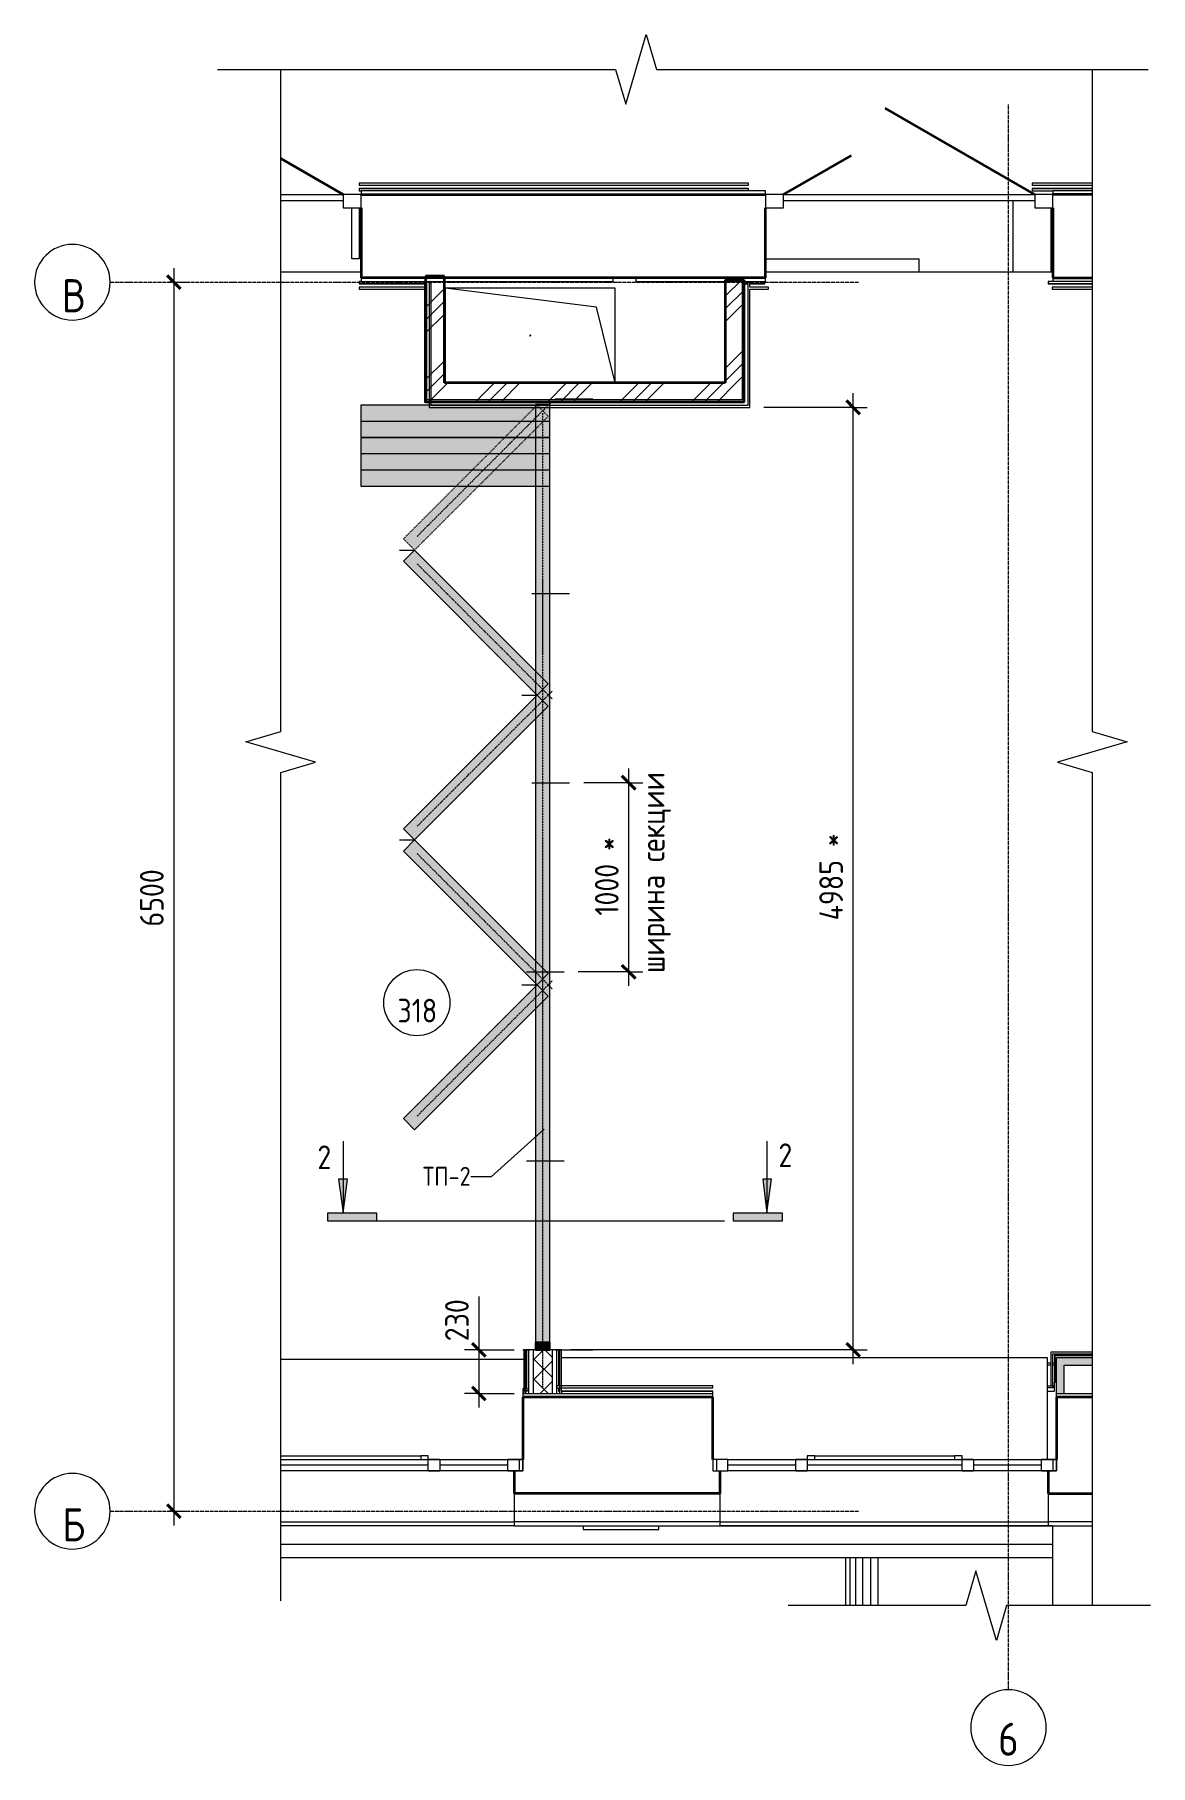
# Model space of a CAD drawing. Header units: millimetres. Extents: x -7839 to 81213, y -1545 to 30369.
# Drawn here: x 1124 to 7030, y 451 to 9605 of the extents above; entities that cross this region are included whole.
import ezdxf

# ---------------------------------------------------------------- set-up
doc = ezdxf.new("R2010")
doc.units = ezdxf.units.MM
for name, pattern in [('ADSK_Линия сетки', [25, 20, -2.5, 0, -2.5]), ('ADSK_Осевая', [14, 10, -2, 0, -2]), ('ADSK_Штрих_ш3 п3', [6, 3, -3]), ('ADSK_Штриховая_ш3 п1_5', [4.5, 3, -1.5])]:
    doc.linetypes.add(name, pattern=pattern)
for name, color, linetype, lineweight in [('_ Окна', 7, 'Continuous', 9), ('Аннотация', 7, 'Continuous', 9), ('Двери', 7, 'Continuous', 9), ('Марки помещений', 7, 'Continuous', 20), ('Обобщенные модели', 7, 'Continuous', 20), ('Ограждение', 7, 'Continuous', 9), ('Окна', 7, 'Continuous', 9), ('Оси', 7, 'Continuous', 9), ('Перекрытие', 7, 'Continuous', 20), ('Размеры', 7, 'Continuous', 9), ('Размеры-50', 7, 'Continuous', 9), ('Стены внутренние', 7, 'Continuous', 20), ('Стены наружные', 7, 'Continuous', 20), ('Стены несущие', 7, 'Continuous', 35), ('Стены отделка', 7, 'Continuous', 35), ('Стены штриховка', 7, 'Continuous', 9), ('Узлы', 7, 'Continuous', 20)]:
    doc.layers.add(name, color=color, linetype=linetype, lineweight=lineweight)
doc.layers.add('Линии', color=7, linetype='Continuous', lineweight=9, true_color=0x00a600)
doc.styles.add('GOST Common', font='GOST_Common.ttf', dxfattribs={"width": 0.9, "height": 175})
doc.styles.add('GOST Common_1', font='GOST_Common.ttf', dxfattribs={"width": 0.9, "height": 125})
doc.styles.add('GOST Common_2', font='GOST_Common.ttf', dxfattribs={"width": 0.9, "height": 100})
doc.styles.add('GOST Common_3', font='GOST_Common.ttf', dxfattribs={"width": 0.9, "height": 125})
doc.dimstyles.new('ADSK_Основной_2_5_мм_Округление_до_10_мм_1', dxfattribs={"dimscale": 304.8, "dimtxt": 125.714375, "dimasz": 0.231955, "dimexe": 0.246063, "dimexo": 0.246063, "dimgap": 0.049213, "dimtad": 1, "dimdec": 0, "dimrnd": 10, "dimdsep": 46, "dimtxsty": 'GOST Common_1', "dimblk1": 'OBLIQUE', "dimblk2": 'OBLIQUE', "dimsah": 1, "dimcen": 0.09, "dimdle": 0.246063, "dimazin": 2, "dimtfac": 1, "dimtdec": 4, "dimtix": 1, "dimtmove": 0, "dimatfit": 3, "dimfxl": 1, "dimtvp": 1, "dimtolj": 1, "dimtzin": 0, "dimlwd": 20, "dimlwe": 20, "dimarcsym": 2})
doc.dimstyles.new('ADSK_Основной_2_5_мм_Округление_до_1_мм', dxfattribs={"dimscale": 304.8, "dimtxt": 125.714375, "dimasz": 0.231955, "dimexe": 0.246063, "dimexo": 0.246063, "dimgap": 0.049213, "dimtad": 1, "dimdec": 0, "dimdsep": 46, "dimtxsty": 'GOST Common_1', "dimblk1": 'OBLIQUE', "dimblk2": 'OBLIQUE', "dimsah": 1, "dimcen": 0.09, "dimdle": 0.246063, "dimazin": 2, "dimtfac": 1, "dimtdec": 4, "dimtix": 1, "dimtmove": 0, "dimatfit": 3, "dimfxl": 1, "dimtvp": 1, "dimtolj": 1, "dimtzin": 0, "dimlwd": 20, "dimlwe": 20, "dimarcsym": 2})
doc.dimstyles.new('ADSK_Основной_2_5_мм_Округление_до_1_мм_1', dxfattribs={"dimscale": 304.8, "dimtxt": 125.714375, "dimasz": 0.231955, "dimexe": 0.246063, "dimexo": 0.246063, "dimgap": 0.049213, "dimtad": 1, "dimdec": 0, "dimdsep": 46, "dimtxsty": 'GOST Common_1', "dimblk1": 'OBLIQUE', "dimblk2": 'OBLIQUE', "dimsah": 1, "dimcen": 0.09, "dimdle": 0.246063, "dimazin": 2, "dimtfac": 1, "dimtdec": 4, "dimtix": 1, "dimtmove": 1, "dimatfit": 3, "dimfxl": 1, "dimtvp": 1, "dimtolj": 1, "dimtzin": 0, "dimlwd": 20, "dimlwe": 20, "dimarcsym": 2})
pattern_1 = [(45, (-11770.91, 0), (-190.8304, 190.8304), []), (45, (-11703.45, 0), (0, 381.661), []), (45, (-11838.38, 0), (0, 381.661), [])]

# ---------------------------------------------------------------- blocks, each defined once
blk = doc.blocks.new('Дверь-Alumark_двупольная с глухим окном_S70 - 1520х2200 алюм ост Д-11л-6129591-Узел 10')
at = {"layer": 'Двери', "lineweight": 35}
blk.add_line((14528, 8758.2), (14198.2, 8948.6), dxfattribs=at)
at = {"layer": 'Двери'}
for p, q in [((14528, 8758.2), (14528, 8688.2)), ((14623, 8758.2), (14528, 8758.2)), ((14623, 8688.2), (14623, 8758.2)), ((14528, 8688.2), (14623, 8688.2))]:
    blk.add_line(p, q, dxfattribs=at)
blk = doc.blocks.new('Дверь-Alumark_двупольная с глухим окном_S70 - 1520х2200 алюм ост Д-11л-V1-Узел 10')
at = {"layer": 'Двери', "lineweight": 35}
for p, q in [((18189, 8758.2), (17396.6, 9215.7)), ((16859, 8758.2), (17218.4, 8965.7))]:
    blk.add_line(p, q, dxfattribs=at)
at = {"layer": 'Двери'}
for p, q in [((16764, 8758.2), (16764, 8688.2)), ((16859, 8758.2), (16764, 8758.2)), ((16859, 8688.2), (16859, 8758.2)), ((18189, 8758.2), (18189, 8688.2)), ((18284, 8758.2), (18189, 8758.2)), ((18284, 8688.2), (18284, 8758.2)), ((16764, 8688.2), (16859, 8688.2)), ((18189, 8688.2), (18284, 8688.2))]:
    blk.add_line(p, q, dxfattribs=at)
blk = doc.blocks.new('Ограждение - Ограждение-2039147-Узел 10')
at = {"layer": 'Ограждение'}
for p, q in [((17239.3, 1548.2), (17239.3, 1295.8)), ((17279.3, 1295.8), (17279.3, 1548.2))]:
    blk.add_line(p, q, dxfattribs=at)
blk = doc.blocks.new('окно трехпол с фрамугой - 1800 и 1820х2300_h___нов_ ок15-2116658-Узел 10')
at = {"layer": '_ Окна', "lineweight": 20}
for p, q in [((16564.1, 2068.2), (16484.1, 2068.2)), ((16484.1, 2068.2), (16484.1, 2008.2)), ((16564.1, 2008.2), (16564.1, 2068.2)), ((16924.1, 2008.2), (16924.1, 2068.2)), ((16924.1, 2068.2), (16984.1, 2068.2)), ((16984.1, 2068.2), (16984.1, 2008.2)), ((17804.1, 2008.2), (17804.1, 2068.2)), ((17804.1, 2068.2), (17864.1, 2068.2)), ((17864.1, 2068.2), (17864.1, 2008.2)), ((18224.1, 2008.2), (18224.1, 2068.2)), ((18224.1, 2068.2), (18304.1, 2068.2)), ((18304.1, 2068.2), (18304.1, 2008.2)), ((16484.1, 2008.2), (16564.1, 2008.2)), ((16984.1, 2008.2), (16924.1, 2008.2)), ((17864.1, 2008.2), (17804.1, 2008.2)), ((18304.1, 2008.2), (18224.1, 2008.2))]:
    blk.add_line(p, q, dxfattribs=at)
at = {"layer": '_ Окна'}
for p, q in [((16504.1, 2068.2), (16504.1, 2008.2)), ((16924.1, 2038.2), (16564.1, 2038.2)), ((17804.1, 2038.2), (16984.1, 2038.2)), ((18224.1, 2038.2), (17864.1, 2038.2)), ((18284.1, 2068.2), (18284.1, 2008.2))]:
    blk.add_line(p, q, dxfattribs=at)
at = {"layer": 'Окна'}
for p, q in [((16564.1, 2068.2), (16484.1, 2068.2)), ((16484.1, 2068.2), (16484.1, 2008.2)), ((16564.1, 2068.2), (16924.1, 2068.2)), ((16984.1, 2068.2), (16924.1, 2068.2)), ((16984.1, 2068.2), (17804.1, 2068.2)), ((17864.1, 2068.2), (17804.1, 2068.2)), ((17864.1, 2068.2), (18224.1, 2068.2)), ((18304.1, 2068.2), (18224.1, 2068.2)), ((18304.1, 2008.2), (18304.1, 2068.2)), ((16484.1, 2008.2), (16564.1, 2008.2)), ((16924.1, 2008.2), (16564.1, 2008.2)), ((16924.1, 2008.2), (16984.1, 2008.2)), ((17804.1, 2008.2), (16984.1, 2008.2)), ((17804.1, 2008.2), (17864.1, 2008.2)), ((18224.1, 2008.2), (17864.1, 2008.2)), ((18224.1, 2008.2), (18304.1, 2008.2))]:
    blk.add_line(p, q, dxfattribs=at)
blk = doc.blocks.new('окно трехпол с фрамугой - 1800 и 1820х2300_h___нов_ ок15-V2-Узел 10')
at = {"layer": '_ Окна'}
for p, q in [((14979, 2038.2), (14198.2, 2038.2)), ((15399, 2038.2), (15039, 2038.2)), ((15459, 2068.2), (15459, 2008.2))]:
    blk.add_line(p, q, dxfattribs=at)
at = {"layer": '_ Окна', "lineweight": 20}
for p, q in [((14979, 2008.2), (14979, 2068.2)), ((14979, 2068.2), (15039, 2068.2)), ((15039, 2068.2), (15039, 2008.2)), ((15399, 2008.2), (15399, 2068.2)), ((15399, 2068.2), (15479, 2068.2)), ((15479, 2068.2), (15479, 2008.2)), ((15039, 2008.2), (14979, 2008.2)), ((15479, 2008.2), (15399, 2008.2))]:
    blk.add_line(p, q, dxfattribs=at)
at = {"layer": 'Окна'}
for p, q in [((14198.2, 2068.2), (14979, 2068.2)), ((15039, 2068.2), (14979, 2068.2)), ((15039, 2068.2), (15399, 2068.2)), ((15479, 2068.2), (15399, 2068.2)), ((15479, 2008.2), (15479, 2068.2)), ((14979, 2008.2), (14198.2, 2008.2)), ((14979, 2008.2), (15039, 2008.2)), ((15399, 2008.2), (15039, 2008.2)), ((15399, 2008.2), (15479, 2008.2))]:
    blk.add_line(p, q, dxfattribs=at)
blk = doc.blocks.new('Тип перил - Перила_Внутренний_-3098370-Узел 10')
at = {"layer": 'Ограждение'}
for p, q in [((17319.3, 1548.2), (17319.3, 1295.8)), ((17359.3, 1295.8), (17359.3, 1548.2))]:
    blk.add_line(p, q, dxfattribs=at)
blk = doc.blocks.new('GM_Отверстие прямоугольное _в плите_ - Отверстие-3275681-Узел 10')
at = {"layer": 'Обобщенные модели'}
for p, q in [((15068.2, 8262.8), (15068.2, 7763.2)), ((15968.2, 8262.8), (15068.2, 8262.8)), ((15868.2, 8162.8), (15068.2, 8262.8)), ((15068.2, 8262.8), (15068.2, 7763.2)), ((15968.2, 8262.8), (15068.2, 8262.8)), ((15968.2, 7763.2), (15968.2, 8262.8)), ((15968.2, 7763.2), (15968.2, 8262.8)), ((15968.1, 7763.2), (15868.2, 8162.8))]:
    blk.add_line(p, q, dxfattribs=at)
for start, end in [(0, 180), (180, 0), (180, 210), (150, 165), (60, 120), (240, 0), (0, 30)]:
    blk.add_arc((15518.2, 8012.8), 2.5, start, end, dxfattribs=at)
blk = doc.blocks.new('Створка открывания46 - Створка открывания-5583238-Узел 10')
at = {"layer": '_ Окна', "lineweight": 20}
for p, q in [((14199, 2088.2), (14198.2, 2088.2)), ((14199, 2068.2), (14199, 2088.2)), ((14979, 2088.2), (14939, 2088.2)), ((14939, 2088.2), (14939, 2068.2)), ((14979, 2068.2), (14979, 2088.2))]:
    blk.add_line(p, q, dxfattribs=at)
at = {"layer": 'Окна'}
blk.add_line((14199, 2088.2), (14939, 2088.2), dxfattribs=at)
blk = doc.blocks.new('Створка открывания47 - Створка открывания-5583306-Узел 10')
at = {"layer": '_ Окна', "lineweight": 20}
for p, q in [((17024.1, 2088.2), (16984.1, 2088.2)), ((16984.1, 2088.2), (16984.1, 2068.2)), ((17024.1, 2068.2), (17024.1, 2088.2)), ((17804.1, 2088.2), (17764.1, 2088.2)), ((17764.1, 2088.2), (17764.1, 2068.2)), ((17804.1, 2068.2), (17804.1, 2088.2))]:
    blk.add_line(p, q, dxfattribs=at)
at = {"layer": 'Окна'}
blk.add_line((17024.1, 2088.2), (17764.1, 2088.2), dxfattribs=at)
blk = doc.blocks.new('ADSK_Узлы_ЛинияРазрываОдиночная - По умолчанию-3673977-Узел 10')
at = {"layer": 'Узлы'}
for p, q in [((18492.5, 9420.2), (18492.5, 5918.4)), ((18676.8, 5864.3), (18308.2, 5756.1)), ((18492.5, 5918.4), (18676.8, 5864.3)), ((18308.2, 5756.1), (18492.5, 5702.1)), ((18492.5, 5702.1), (18492.5, 1295.8))]:
    blk.add_line(p, q, dxfattribs=at)
blk = doc.blocks.new('ADSK_Узлы_ЛинияРазрываОдиночная - По умолчанию-3673976-Узел 10')
at = {"layer": 'Узлы'}
for p, q in [((14198.2, 5918.4), (14198.2, 9420.2)), ((14013.9, 5864.3), (14198.2, 5918.4)), ((14382.5, 5756.1), (14013.9, 5864.3)), ((14198.2, 5702.1), (14382.5, 5756.1)), ((14198.2, 1321.3), (14198.2, 5702.1))]:
    blk.add_line(p, q, dxfattribs=at)
blk = doc.blocks.new('ADSK_Узлы_ЛинияРазрываОдиночная - По умолчанию-3673981-Узел 10')
at = {"layer": 'Узлы'}
for p, q in [((16024.1, 9235.9), (16132.3, 9604.6)), ((16132.3, 9604.6), (16186.4, 9420.2)), ((13863, 9420.2), (15970, 9420.2)), ((15970, 9420.2), (16024.1, 9235.9)), ((16186.4, 9420.2), (18789.3, 9420.2))]:
    blk.add_line(p, q, dxfattribs=at)
blk = doc.blocks.new('ADSK_Узлы_ЛинияРазрываОдиночная - По умолчанию-3673980-Узел 10')
at = {"layer": 'Узлы'}
for p, q in [((17877.1, 1480.1), (17823, 1295.8)), ((17985.3, 1111.4), (17877.1, 1480.1)), ((17823, 1295.8), (16884.1, 1295.8)), ((18039.4, 1295.8), (17985.3, 1111.4)), ((18800.5, 1295.8), (18039.4, 1295.8))]:
    blk.add_line(p, q, dxfattribs=at)
blk = doc.blocks.new('Ось сетки - Круг_Ø8 мм-8258-Узел 10')
at = {"layer": 'Оси', "lineweight": 20}
for start, end in [(360, 180), (180, 360)]:
    blk.add_arc((18049.6, 650.9), 200, start, end, dxfattribs=at)
blk = doc.blocks.new('DIMBLOCK7-Узел 10')
at = {"layer": 'Размеры-50', "lineweight": 40, "transparency": 16777216}
for p, q in [((1860.6, 8295), (1825.3, 8330.3)), ((1860.6, 8295), (1896, 8259.6)), ((1860.6, 1795), (1825.3, 1830.3)), ((1860.6, 1795), (1896, 1759.6))]:
    blk.add_line(p, q, dxfattribs=at)
at = {"layer": 'Размеры-50', "lineweight": 20, "transparency": 16777216}
for p, q in [((1860.6, 8370), (1860.6, 1720)), ((1860.6, 8295), (1835.6, 8295)), ((1860.6, 8295), (1935.6, 8295)), ((1860.6, 1795), (1835.6, 1795)), ((1860.6, 1795), (1935.6, 1795))]:
    blk.add_line(p, q, dxfattribs=at)
at = {"layer": 'Размеры-50', "color": 0, "lineweight": 20, "transparency": 16777216, "insert": (1682.3, 4887.3), "char_height": 125, "width": 378.422, "attachment_point": 1, "rotation": 90, "line_spacing_factor": 1.022761, "style": 'GOST Common_1'}
blk.add_mtext('6500', dxfattribs=at)
blk = doc.blocks.new('_Oblique')
at = {"color": 0, "linetype": 'ByBlock', "lineweight": -2}
blk.add_line((-0.5, -0.5), (0.5, 0.5), dxfattribs=at)
blk = doc.blocks.new('ADSK_Марка_Помещение_ОдноЗначение - Номер-159740-Узел 10')
at = {"layer": 'Марки помещений'}
blk.add_circle((14918.3, 4484.4), 175, dxfattribs=at)
blk = doc.blocks.new('DIMBLOCK8-Узел 10')
at = {"layer": 'Размеры-50', "lineweight": 40, "transparency": 16777216}
for p, q in [((4268.4, 5648.2), (4233, 5683.6)), ((4268.4, 5648.2), (4303.7, 5612.9)), ((4268.4, 4648.2), (4233, 4683.6)), ((4268.4, 4648.2), (4303.7, 4612.9))]:
    blk.add_line(p, q, dxfattribs=at)
at = {"layer": 'Размеры-50', "lineweight": 20, "transparency": 16777216}
for p, q in [((4268.4, 4573.2), (4268.4, 5723.2)), ((4268.4, 5648.2), (4030.3, 5648.2)), ((4268.4, 5648.2), (4343.4, 5648.2)), ((4268.4, 4648.2), (4001.8, 4648.2)), ((4268.4, 4648.2), (4343.4, 4648.2))]:
    blk.add_line(p, q, dxfattribs=at)
at = {"layer": 'Размеры-50', "color": 0, "lineweight": 20, "transparency": 16777216, "char_height": 125, "attachment_point": 1, "rotation": 90, "line_spacing_factor": 1.022761, "style": 'GOST Common_1'}
for s, insert, width in [('ширина секции', (4333.1, 4641.1), 1217.086), ('1000 *', (4090, 4944.8), 488.368)]:
    blk.add_mtext(s, dxfattribs=dict(at, insert=insert, width=width))
blk = doc.blocks.new('DIMBLOCK9-Узел 10')
at = {"layer": 'Размеры-50', "lineweight": 20, "transparency": 16777216}
for p, q in [((3475.3, 2930.4), (3475.3, 2693.9)), ((3475.3, 2723.2), (3475.3, 2343.2)), ((3475.3, 2693.9), (3475.3, 2533.2)), ((3475.3, 2648.2), (3400.3, 2648.2)), ((3475.3, 2648.2), (3663.1, 2648.2)), ((3475.3, 2418.2), (3400.3, 2418.2)), ((3475.3, 2418.2), (3663.1, 2418.2))]:
    blk.add_line(p, q, dxfattribs=at)
at = {"layer": 'Размеры-50', "lineweight": 40, "transparency": 16777216}
for p, q in [((3475.3, 2648.2), (3439.9, 2683.6)), ((3475.3, 2648.2), (3510.6, 2612.9)), ((3475.3, 2418.2), (3439.9, 2453.6)), ((3475.3, 2418.2), (3510.6, 2382.9))]:
    blk.add_line(p, q, dxfattribs=at)
at = {"layer": 'Размеры-50', "color": 0, "lineweight": 20, "transparency": 16777216, "insert": (3296.9, 2693.9), "char_height": 125, "width": 283.816, "attachment_point": 1, "rotation": 90, "line_spacing_factor": 1.022761, "style": 'GOST Common_1'}
blk.add_mtext('230', dxfattribs=at)
blk = doc.blocks.new('DIMBLOCK10-Узел 10')
at = {"layer": 'Размеры-50', "lineweight": 20, "transparency": 16777216}
for p, q in [((5455.9, 2573.2), (5455.9, 7708.2)), ((5455.9, 7633.2), (4984.1, 7633.2)), ((5455.9, 7633.2), (5530.9, 7633.2)), ((5455.9, 2648.2), (3963.1, 2648.2)), ((5455.9, 2648.2), (5530.9, 2648.2))]:
    blk.add_line(p, q, dxfattribs=at)
at = {"layer": 'Размеры-50', "lineweight": 40, "transparency": 16777216}
for p, q in [((5455.9, 7633.2), (5420.5, 7668.6)), ((5455.9, 7633.2), (5491.2, 7597.9)), ((5455.9, 2648.2), (5420.5, 2683.6)), ((5455.9, 2648.2), (5491.2, 2612.9))]:
    blk.add_line(p, q, dxfattribs=at)
at = {"layer": 'Размеры-50', "color": 0, "lineweight": 20, "transparency": 16777216, "insert": (5277.5, 4920.2), "char_height": 125, "width": 529.279, "attachment_point": 1, "rotation": 90, "line_spacing_factor": 1.022761, "style": 'GOST Common_1'}
blk.add_mtext('4985 *', dxfattribs=at)

msp = doc.modelspace()

# ---------------------------------------------------------------- hatches: boundary and pattern name
h = msp.add_hatch(color=253)
h.dxf.hatch_style = 1
h.paths.add_polyline_path([(3775.262, 2686.645), (3775.262, 2648.232), (3850.909, 2648.232), (3850.909, 2686.645)])
at = {"layer": 'Стены внутренние', "lineweight": 9}
h = msp.add_hatch(dxfattribs=at)
h.set_pattern_fill('FP_2', color=256, style=0, pattern_type=2)
h.set_pattern_definition(pattern_1)
h.paths.add_polyline_path([(3220.239, 7763.238), (3293.283, 7763.238), (3293.283, 8318.238), (3279.733, 8318.238), (3250.917, 8298.238), (3193.283, 8298.238), (3193.283, 8286.238), (3199.283, 8286.238), (3199.283, 8271.802), (3193.283, 8268.238), (3193.283, 7763.238)])
h.paths.add_polyline_path([(3213.283, 8280.119), (3213.283, 8292.238), (3223.283, 8292.238), (3223.283, 8286.059), (3220.239, 8284.251)])
h = msp.add_hatch(dxfattribs=at)
h.set_pattern_fill('FP_2', color=256, style=0, pattern_type=2)
h.set_pattern_definition(pattern_1)
h.paths.add_polyline_path([(4879.086, 7763.238), (4879.086, 8308.238), (4779.086, 8308.238), (4779.086, 7763.238)])
h = msp.add_hatch(dxfattribs=at)
h.set_pattern_fill('FP_2', color=256, style=0, pattern_type=2)
h.set_pattern_definition(pattern_1)
h.paths.add_polyline_path([(4259.149, 7663.238), (4879.086, 7663.238), (4879.086, 7763.238), (3193.283, 7763.238), (3193.283, 7667.238), (3199.283, 7673.238), (3203.283, 7673.238), (3193.283, 7663.238), (4197.283, 7663.238)])
h = msp.add_hatch(dxfattribs=at)
h.set_pattern_fill('FP_1', color=256, style=0, pattern_type=2)
h.set_pattern_definition([(45, (-11770.914, 0), (-53.033, 53.033), []), (135, (-11770.914, 0), (-53.033, -53.033), [])])
h.paths.add_polyline_path([(3863.086, 2418.232), (3863.086, 2648.232), (3763.086, 2648.232), (3763.086, 2418.232), (3826.269, 2418.232)])
at = {"layer": 'Стены внутренние'}
for points in [[(6596.696, 2566.656), (6721.586, 2566.656), (6721.586, 2606.656), (6533.226, 2606.656), (6533.226, 2566.656), (6573.226, 2566.656)], [(6533.226, 2418.232), (6573.226, 2418.232), (6573.226, 2566.656), (6533.226, 2566.656), (6533.226, 2430.232)]]:
    msp.add_hatch(color=256, dxfattribs=at).paths.add_polyline_path(points)
at = {"layer": 'Узлы', "true_color": 0xffffff}
for points in [[(2850.909, 7560.844), (3775.262, 7560.844), (3775.262, 7644.844), (2850.909, 7644.844)], [(3850.909, 2648.232), (3850.909, 7648.232), (3775.262, 7648.232), (3775.262, 2648.232)], [(3076.28, 7474.844), (3775.262, 7474.844), (3775.262, 7558.844), (2850.909, 7558.844), (2850.909, 7474.844), (2873.935, 7474.844)], [(3076.28, 7388.844), (3775.262, 7388.844), (3775.262, 7472.844), (2850.909, 7472.844), (2850.909, 7388.844), (2873.935, 7388.844)], [(3076.28, 7302.844), (3775.262, 7302.844), (3775.262, 7386.844), (2850.909, 7386.844), (2850.909, 7302.844), (2873.935, 7302.844)], [(3775.262, 6119.961), (3775.262, 6238.755), (3135.677, 6878.34), (3076.28, 6818.943)], [(3135.677, 5345.332), (3775.262, 5984.917), (3775.262, 6103.711), (3076.28, 5404.729), (3107.504, 5373.505)], [(3775.262, 4586.953), (3775.262, 4705.747), (3135.677, 5345.332), (3076.28, 5285.935)], [(3135.677, 3812.325), (3775.262, 4451.91), (3775.262, 4570.704), (3076.28, 3871.722)]]:
    msp.add_hatch(color=7, dxfattribs=at).paths.add_polyline_path(points)
h = msp.add_hatch(color=7, dxfattribs=at)
h.paths.add_polyline_path([(3135.677, 6878.34), (3560.181, 7302.844), (3441.387, 7302.844), (3076.28, 6937.737)])
h.paths.add_polyline_path([(3644.181, 7386.844), (3646.181, 7388.844), (3527.387, 7388.844), (3525.387, 7386.844)])
h.paths.add_polyline_path([(3730.181, 7472.844), (3732.181, 7474.844), (3613.387, 7474.844), (3611.387, 7472.844)])
h.paths.add_polyline_path([(3697.387, 7558.844), (3775.262, 7558.844), (3775.262, 7560.844), (3699.387, 7560.844), (3698.584, 7560.041)])
h = msp.add_hatch(color=7, dxfattribs=at)
h.paths.add_polyline_path([(3775.262, 7216.844), (3775.262, 7300.844), (3558.181, 7300.844), (3474.181, 7216.844)])
h.paths.add_polyline_path([(2873.935, 7216.844), (3355.387, 7216.844), (3439.387, 7300.844), (2850.909, 7300.844), (2850.909, 7216.844)])
at = {"layer": 'Узлы'}
for points in [[(2757.528, 3372.308), (2779.583, 3551.931), (2732.283, 3551.931)], [(4999.674, 3372.308), (5024.919, 3551.931), (4977.619, 3551.931)], [(2673.93, 3331.372), (2935.785, 3331.372), (2935.785, 3371.372), (2673.93, 3371.372)], [(5083.272, 3331.372), (5083.272, 3371.372), (4821.417, 3371.372), (4821.417, 3331.372)]]:
    msp.add_hatch(color=256, dxfattribs=at).paths.add_polyline_path(points)

# ---------------------------------------------------------------- linework, layer by layer
msp.add_lwpolyline([(3775.262, 2686.645), (3775.262, 2648.232), (3850.909, 2648.232), (3850.909, 2686.645)], close=True)
at = {"layer": 'Аннотация'}
for p, q in [((3821.236, 3815.764), (3541.014, 3564.36)), ((3541.014, 3564.36), (3432.184, 3564.36))]:
    msp.add_line(p, q, dxfattribs=at)
at = {"layer": 'Линии', "color": 7, "lineweight": 20}
for p, q in [((3850.909, 7644.844), (2850.909, 7644.844)), ((2850.909, 7644.844), (2850.909, 7560.844)), ((3850.909, 7648.232), (3775.262, 7648.232)), ((3775.262, 7648.232), (3775.262, 2648.232)), ((3850.909, 2648.232), (3850.909, 7648.232)), ((3850.909, 7560.844), (3850.909, 7644.844)), ((2850.909, 7560.844), (3850.909, 7560.844)), ((3850.909, 7558.844), (2850.909, 7558.844)), ((2850.909, 7558.844), (2850.909, 7474.844)), ((3850.909, 7474.844), (3850.909, 7558.844)), ((2850.909, 7474.844), (3850.909, 7474.844)), ((3850.909, 7472.844), (2850.909, 7472.844)), ((2850.909, 7472.844), (2850.909, 7388.844)), ((3850.909, 7388.844), (3850.909, 7472.844)), ((2850.909, 7388.844), (3850.909, 7388.844)), ((3850.909, 7386.844), (2850.909, 7386.844)), ((2850.909, 7386.844), (2850.909, 7302.844)), ((3850.909, 7302.844), (3850.909, 7386.844)), ((2850.909, 7302.844), (3850.909, 7302.844)), ((2757.528, 3752.308), (2757.528, 3372.308)), ((4999.674, 3752.308), (4999.674, 3372.308)), ((3708.093, 2648.232), (3747.283, 2648.232)), ((3775.262, 2648.232), (3850.909, 2648.232))]:
    msp.add_line(p, q, dxfattribs=at)
at = {"layer": 'Линии', "color": 7, "linetype": 'ADSK_Штрих_ш3 п3'}
for p, q in [((3783.387, 7644.844), (3076.28, 6937.737)), ((3842.784, 7585.447), (3783.387, 7644.844)), ((3135.677, 6878.34), (3842.784, 7585.447)), ((3076.28, 6937.737), (3135.677, 6878.34))]:
    msp.add_line(p, q, dxfattribs=at)
at = {"layer": 'Линии', "color": 7, "linetype": 'ADSK_Осевая', "lineweight": 20}
for p, q in [((3148.787, 6950.847), (3866.5, 7668.56)), ((3148.787, 6805.833), (3866.5, 6088.12)), ((3148.787, 5417.839), (3866.5, 6135.552)), ((3148.787, 5272.825), (3866.5, 4555.112)), ((3148.787, 3884.832), (3866.5, 4602.545))]:
    msp.add_line(p, q, dxfattribs=at)
at = {"layer": 'Линии', "color": 7, "linetype": 'ADSK_Осевая'}
msp.add_line((3813.086, 7602.796), (3813.086, 2442.796), dxfattribs=at)
at = {"layer": 'Линии', "color": 7}
for p, q in [((3855.564, 7644.844), (3935.564, 7644.844)), ((3878.965, 7678.232), (4078.965, 7678.232)), ((3878.965, 7678.232), (4078.965, 7678.232)), ((3850.909, 7300.844), (2850.909, 7300.844)), ((2850.909, 7300.844), (2850.909, 7216.844)), ((3850.909, 7216.844), (3850.909, 7300.844)), ((2850.909, 7216.844), (3850.909, 7216.844)), ((3055.677, 6878.34), (3135.677, 6878.34)), ((3135.677, 6878.34), (3076.28, 6818.943)), ((3842.784, 6171.233), (3135.677, 6878.34)), ((3076.28, 6818.943), (3783.387, 6111.836)), ((3755.252, 6648.238), (3955.252, 6648.238)), ((3783.387, 6111.836), (3842.784, 6171.233)), ((3783.387, 6111.836), (3076.28, 5404.729)), ((3135.677, 5345.332), (3842.784, 6052.439)), ((3703.387, 6111.836), (3783.387, 6111.836)), ((3842.784, 6052.439), (3783.387, 6111.836)), ((3755.252, 5648.238), (3955.252, 5648.238)), ((3076.28, 5404.729), (3135.677, 5345.332)), ((3055.677, 5345.332), (3135.677, 5345.332)), ((3135.677, 5345.332), (3076.28, 5285.935)), ((3842.784, 4638.225), (3135.677, 5345.332)), ((3076.28, 5285.935), (3783.387, 4578.828)), ((3783.387, 4578.828), (3076.28, 3871.722)), ((3703.387, 4578.828), (3783.387, 4578.828)), ((3726.788, 4648.238), (3926.788, 4648.238)), ((3783.387, 4578.828), (3842.784, 4638.225)), ((3842.784, 4519.432), (3783.387, 4578.828)), ((3135.677, 3812.325), (3842.784, 4519.432)), ((3076.28, 3871.722), (3135.677, 3812.325)), ((3726.788, 3648.238), (3926.788, 3648.238)), ((2779.583, 3551.931), (2732.283, 3551.931)), ((2732.283, 3551.931), (2757.528, 3372.308)), ((2757.528, 3372.308), (2779.583, 3551.931)), ((5024.919, 3551.931), (4977.619, 3551.931)), ((4977.619, 3551.931), (4999.674, 3372.308)), ((4999.674, 3372.308), (5024.919, 3551.931)), ((2935.785, 3371.372), (2673.93, 3371.372)), ((2673.93, 3371.372), (2673.93, 3331.372)), ((2673.93, 3331.372), (2935.785, 3331.372)), ((2935.785, 3331.372), (2935.785, 3371.372)), ((5083.272, 3371.372), (4821.417, 3371.372)), ((4821.417, 3371.372), (4821.417, 3331.372)), ((4821.417, 3331.372), (5083.272, 3331.372)), ((5083.272, 3331.372), (5083.272, 3371.372)), ((3878.965, 2648.232), (4078.965, 2648.232))]:
    msp.add_line(p, q, dxfattribs=at)
at = {"layer": 'Линии', "color": 7, "linetype": 'ADSK_Штриховая_ш3 п1_5'}
msp.add_line((2935.785, 3331.372), (4775.785, 3331.372), dxfattribs=at)
at = {"layer": 'Оси', "linetype": 'ADSK_Линия сетки'}
for p, q in [((6278.651, 850.851), (6278.651, 9235.866)), ((1524.283, 8295), (5487.474, 8295)), ((1524.283, 1795), (5487.474, 1795))]:
    msp.add_line(p, q, dxfattribs=at)
at = {"layer": 'Перекрытие'}
for p, q in [((2427.283, 8758.238), (2757.086, 8758.238)), ((5088.086, 8758.238), (6418.086, 8758.238)), ((5803.131, 8347.642), (4993.086, 8347.642)), ((3713.086, 2598.232), (2427.283, 2598.232)), ((3726.086, 2598.232), (3723.086, 2598.232)), ((3903.086, 2606.656), (3900.086, 2606.656)), ((6485.668, 2606.656), (3913.086, 2606.656)), ((6485.668, 2068.232), (6485.668, 2606.656)), ((6511.498, 1718.232), (6511.498, 1295.753))]:
    msp.add_line(p, q, dxfattribs=at)
at = {"layer": 'Стены внутренние'}
for p, q in [((2427.283, 8727.642), (2757.086, 8727.642)), ((5088.086, 8727.642), (6418.086, 8727.642)), ((6303.131, 8347.642), (6303.131, 8727.642)), ((2803.131, 8418.232), (2803.131, 8688.238)), ((2842.086, 8688.238), (2842.086, 8418.232)), ((6503.086, 8688.238), (6503.086, 8347.642)), ((2852.086, 8347.642), (2427.283, 8347.642)), ((2842.086, 8418.232), (2803.131, 8418.232)), ((4993.086, 8418.232), (5803.131, 8418.232)), ((5803.131, 8418.232), (5803.131, 8347.642)), ((6513.086, 8347.642), (5803.131, 8347.642)), ((6485.668, 2579.01), (6503.226, 2579.01)), ((6503.226, 2567.01), (6485.668, 2567.01)), ((6513.226, 2579.01), (6521.226, 2579.01)), ((6521.226, 2567.01), (6513.226, 2567.01)), ((6485.668, 2458.232), (6503.226, 2458.232)), ((6513.226, 2448.232), (6485.668, 2448.232)), ((6513.226, 2458.232), (6513.226, 2448.232))]:
    msp.add_line(p, q, dxfattribs=at)
at = {"layer": 'Стены наружные'}
for p, q in [((6521.226, 2430.232), (6521.226, 2478.232)), ((6485.668, 2430.232), (6521.226, 2430.232)), ((2427.283, 1738.232), (3663.093, 1738.232)), ((3663.093, 1718.232), (2427.283, 1718.232)), ((3663.093, 1717.232), (2427.283, 1717.232)), ((3663.093, 1718.232), (3663.093, 1717.232)), ((4753.226, 1738.232), (6488.226, 1738.232)), ((4753.226, 1718.232), (6488.226, 1718.232)), ((4758.095, 1718.232), (4758.095, 1717.232)), ((6512.226, 1717.232), (4758.095, 1717.232)), ((6512.226, 1717.232), (6512.226, 1718.232)), ((6511.498, 1618.232), (2427.283, 1618.232)), ((6511.498, 1548.232), (2427.283, 1548.232)), ((5418.381, 1295.753), (5418.381, 1548.232)), ((5438.381, 1548.232), (5438.381, 1295.753))]:
    msp.add_line(p, q, dxfattribs=at)
at = {"layer": 'Стены несущие'}
for p, q in [((2852.086, 8758.238), (4993.086, 8758.238)), ((6721.586, 8758.238), (6513.086, 8758.238)), ((2852.086, 8688.238), (2852.086, 8318.238)), ((4993.086, 8318.238), (4993.086, 8688.238)), ((6513.086, 8688.238), (6513.086, 8318.238)), ((4993.086, 8318.238), (2852.086, 8318.238)), ((3293.283, 8327.642), (3193.283, 8327.642)), ((3193.283, 8327.642), (3193.283, 7663.238)), ((3293.283, 7763.238), (3293.283, 8327.642)), ((4879.086, 8308.238), (4779.086, 8308.238)), ((4779.086, 8308.238), (4779.086, 7763.238)), ((4879.086, 7663.238), (4879.086, 8308.238)), ((6513.086, 8318.238), (6721.586, 8318.238)), ((4779.086, 7763.238), (3293.283, 7763.238)), ((3193.283, 7663.238), (4879.086, 7663.238)), ((3708.093, 2398.232), (3708.093, 2068.232)), ((4713.226, 2398.232), (3708.093, 2398.232)), ((4713.226, 2068.232), (4713.226, 2398.232)), ((6533.226, 2398.232), (6533.226, 2068.232)), ((6721.586, 2398.232), (6533.226, 2398.232)), ((3663.093, 2008.232), (3663.093, 1888.232)), ((4753.226, 1888.232), (4753.226, 2008.232)), ((6488.226, 2008.232), (6488.226, 1888.232)), ((4753.226, 1888.232), (3663.093, 1888.232)), ((6488.226, 1888.232), (6721.586, 1888.232))]:
    msp.add_line(p, q, dxfattribs=at)
at = {"layer": 'Стены отделка', "lineweight": 9}
for p, q in [((4903.086, 8818.238), (2842.086, 8818.238)), ((2842.086, 8818.238), (2842.086, 8808.238)), ((2842.086, 8808.238), (4903.086, 8808.238)), ((4903.086, 8790.238), (2842.086, 8790.238)), ((2842.086, 8790.238), (2842.086, 8778.238)), ((4903.086, 8808.238), (4903.086, 8818.238)), ((4903.086, 8778.238), (4903.086, 8790.238)), ((6721.586, 8818.238), (6403.086, 8818.238)), ((6403.086, 8818.238), (6403.086, 8808.238)), ((6403.086, 8808.238), (6721.586, 8808.238)), ((6721.586, 8790.238), (6403.086, 8790.238)), ((6403.086, 8790.238), (6403.086, 8778.238)), ((2842.086, 8778.238), (2852.086, 8778.238)), ((2852.086, 8778.238), (2852.086, 8758.238)), ((4993.086, 8778.238), (4903.086, 8778.238)), ((4993.086, 8758.238), (4993.086, 8778.238)), ((6403.086, 8778.238), (6513.086, 8778.238)), ((6513.086, 8778.238), (6513.086, 8758.238)), ((2852.086, 8298.238), (2842.086, 8298.238)), ((2842.086, 8298.238), (2842.086, 8286.238)), ((2842.086, 8286.238), (3187.283, 8286.238)), ((3193.283, 8268.238), (2842.086, 8268.238)), ((2842.086, 8268.238), (2842.086, 8258.238)), ((2842.086, 8258.238), (3193.283, 8258.238)), ((2852.086, 8318.238), (2852.086, 8298.238)), ((3187.283, 8286.238), (3187.283, 7663.238)), ((3199.283, 8298.238), (4186.376, 8298.238)), ((3199.283, 7673.238), (3199.283, 8298.238)), ((3223.283, 8292.238), (3213.283, 8292.238)), ((3213.283, 8292.238), (3213.283, 7633.238)), ((3223.283, 7643.238), (3223.283, 8292.238)), ((4186.376, 8298.238), (4186.376, 8318.238)), ((4306.376, 8318.238), (4306.376, 8298.238)), ((4306.376, 8298.238), (4993.086, 8298.238)), ((4869.086, 8298.238), (4869.086, 7673.238)), ((4881.086, 8286.238), (4899.086, 8286.238)), ((4881.086, 7663.238), (4881.086, 8286.238)), ((4899.086, 8286.238), (4899.086, 7643.238)), ((4909.086, 8286.238), (4989.086, 8286.238)), ((4909.086, 8268.238), (4909.086, 8286.238)), ((5009.086, 8268.238), (4909.086, 8268.238)), ((4909.086, 7633.238), (4909.086, 8258.238)), ((4909.086, 8258.238), (5009.086, 8258.238)), ((4989.086, 8286.238), (4989.086, 8298.238)), ((4993.086, 8298.238), (4993.086, 8318.238)), ((5009.086, 8258.238), (5009.086, 8268.238)), ((6721.586, 8298.238), (6489.086, 8298.238)), ((6489.086, 8298.238), (6489.086, 8286.238)), ((6489.086, 8286.238), (6721.586, 8286.238)), ((6721.586, 8268.238), (6509.086, 8268.238)), ((6509.086, 8268.238), (6509.086, 8258.238)), ((6509.086, 8258.238), (6721.586, 8258.238)), ((6513.086, 8318.238), (6513.086, 8298.238)), ((3189.283, 7661.238), (4879.086, 7661.238)), ((4869.086, 7673.238), (3199.283, 7673.238)), ((3213.283, 7633.238), (4909.086, 7633.238)), ((4899.086, 7643.238), (3223.283, 7643.238)), ((3723.086, 2648.232), (3713.086, 2648.232)), ((3713.086, 2648.232), (3713.086, 2430.232)), ((3723.086, 2430.232), (3723.086, 2648.232)), ((3900.086, 2648.232), (3726.086, 2648.232)), ((3726.086, 2648.232), (3726.086, 2443.232)), ((3738.086, 2648.232), (3738.086, 2418.232)), ((3888.086, 2418.232), (3888.086, 2648.232)), ((3900.086, 2458.232), (3900.086, 2648.232)), ((3903.086, 2648.232), (3903.086, 2430.232)), ((3913.086, 2648.232), (3903.086, 2648.232)), ((3913.086, 2430.232), (3913.086, 2648.232)), ((6721.586, 2636.656), (6503.226, 2636.656)), ((6503.226, 2636.656), (6503.226, 2458.232)), ((6513.226, 2626.656), (6721.586, 2626.656)), ((6513.226, 2458.232), (6513.226, 2626.656)), ((6521.226, 2616.656), (6521.226, 2478.232)), ((6721.586, 2618.656), (6523.226, 2618.656)), ((6721.586, 2606.656), (6533.226, 2606.656)), ((6533.226, 2398.232), (6533.226, 2606.656)), ((6573.226, 2566.656), (6721.586, 2566.656)), ((6573.226, 2418.232), (6573.226, 2566.656)), ((6521.226, 2478.232), (6533.226, 2478.232)), ((3726.086, 2443.232), (3708.093, 2443.232)), ((3708.093, 2443.232), (3708.093, 2433.232)), ((3708.093, 2433.232), (3726.086, 2433.232)), ((3708.093, 2430.232), (3708.093, 2398.232)), ((3713.086, 2430.232), (3708.093, 2430.232)), ((3726.086, 2430.232), (3723.086, 2430.232)), ((3726.086, 2433.232), (3726.086, 2430.232)), ((3738.086, 2418.232), (3898.086, 2418.232)), ((4713.226, 2458.232), (3900.086, 2458.232)), ((3900.086, 2430.232), (3900.086, 2448.232)), ((3900.086, 2448.232), (4713.226, 2448.232)), ((3903.086, 2430.232), (3900.086, 2430.232)), ((4713.226, 2430.232), (3913.086, 2430.232)), ((4713.226, 2448.232), (4713.226, 2458.232)), ((4713.226, 2398.232), (4713.226, 2430.232)), ((6503.226, 2458.232), (6513.226, 2458.232)), ((6533.226, 2418.232), (6721.586, 2418.232)), ((3663.093, 1888.232), (3663.093, 1718.232)), ((4753.226, 1718.232), (4753.226, 1888.232)), ((6488.226, 1888.232), (6488.226, 1718.232)), ((4753.226, 1738.232), (3663.093, 1738.232)), ((3663.093, 1718.232), (4753.226, 1718.232)), ((4027.283, 1718.232), (4027.283, 1698.232)), ((4027.283, 1698.232), (4427.283, 1698.232)), ((4427.283, 1698.232), (4427.283, 1718.232)), ((6721.586, 1738.232), (6488.226, 1738.232)), ((6488.226, 1718.232), (6721.586, 1718.232))]:
    msp.add_line(p, q, dxfattribs=at)
at = {"layer": 'Стены штриховка'}
for p, q in [((4903.086, 8788.238), (2842.086, 8788.238)), ((6721.586, 8788.238), (6403.086, 8788.238)), ((4903.086, 8778.238), (2852.086, 8778.238)), ((6721.586, 8778.238), (6513.086, 8778.238)), ((2842.086, 8288.238), (3189.283, 8288.238)), ((2852.086, 8298.238), (3199.283, 8298.238)), ((3189.283, 8288.238), (3189.283, 7661.238)), ((4879.086, 8288.238), (4899.086, 8288.238)), ((4899.086, 8286.238), (4899.086, 8298.238)), ((4909.086, 8286.238), (4909.086, 8298.238)), ((4909.086, 8288.238), (4989.086, 8288.238)), ((6489.086, 8288.238), (6721.586, 8288.238)), ((3187.283, 7663.238), (4881.086, 7663.238)), ((3187.283, 7663.238), (3187.283, 7661.238)), ((3187.283, 7661.238), (3189.283, 7661.238)), ((4879.086, 7661.238), (4879.086, 7663.238)), ((4879.086, 7661.238), (4881.086, 7661.238)), ((4881.086, 7661.238), (4881.086, 7663.238)), ((3728.086, 2648.232), (3728.086, 2443.232)), ((3763.086, 2648.232), (3763.086, 2418.232)), ((3863.086, 2648.232), (3863.086, 2418.232)), ((3898.086, 2458.232), (3898.086, 2648.232)), ((6523.226, 2618.656), (6521.226, 2618.656)), ((6521.226, 2618.656), (6521.226, 2616.656)), ((6721.586, 2616.656), (6521.226, 2616.656)), ((6523.226, 2618.656), (6523.226, 2478.232)), ((3713.086, 2428.232), (3708.093, 2428.232)), ((3708.093, 2418.232), (3738.086, 2418.232)), ((3713.086, 2430.232), (3713.086, 2418.232)), ((3723.086, 2430.232), (3723.086, 2418.232)), ((3728.086, 2428.232), (3723.086, 2428.232)), ((3726.086, 2443.232), (3738.086, 2443.232)), ((3726.086, 2433.232), (3738.086, 2433.232)), ((3728.086, 2433.232), (3728.086, 2428.232)), ((3900.086, 2458.232), (3888.086, 2458.232)), ((3888.086, 2448.232), (3900.086, 2448.232)), ((3898.086, 2428.232), (3898.086, 2448.232)), ((3903.086, 2428.232), (3898.086, 2428.232)), ((3898.086, 2418.232), (4713.226, 2418.232)), ((3903.086, 2430.232), (3903.086, 2418.232)), ((3913.086, 2430.232), (3913.086, 2418.232)), ((4713.226, 2428.232), (3913.086, 2428.232))]:
    msp.add_line(p, q, dxfattribs=at)

# ---------------------------------------------------------------- block references
at = {"layer": 'Двери'}
for name in ['Дверь-Alumark_двупольная с глухим окном_S70 - 1520х2200 алюм ост Д-11л-V1-Узел 10', 'Дверь-Alumark_двупольная с глухим окном_S70 - 1520х2200 алюм ост Д-11л-6129591-Узел 10']:
    msp.add_blockref(name, (-11770.914, 0), dxfattribs=at)
at = {"layer": 'Марки помещений'}
msp.add_blockref('ADSK_Марка_Помещение_ОдноЗначение - Номер-159740-Узел 10', (-11770.914, 0), dxfattribs=at)
at = {"layer": 'Обобщенные модели'}
msp.add_blockref('GM_Отверстие прямоугольное _в плите_ - Отверстие-3275681-Узел 10', (-11770.914, 0), dxfattribs=at)
at = {"layer": 'Ограждение'}
for name in ['Ограждение - Ограждение-2039147-Узел 10', 'Тип перил - Перила_Внутренний_-3098370-Узел 10']:
    msp.add_blockref(name, (-11770.914, 0), dxfattribs=at)
at = {"layer": 'Окна'}
for name in ['Створка открывания46 - Створка открывания-5583238-Узел 10', 'окно трехпол с фрамугой - 1800 и 1820х2300_h___нов_ ок15-V2-Узел 10', 'окно трехпол с фрамугой - 1800 и 1820х2300_h___нов_ ок15-2116658-Узел 10', 'Створка открывания47 - Створка открывания-5583306-Узел 10']:
    msp.add_blockref(name, (-11770.914, 0), dxfattribs=at)
at = {"layer": 'Оси', "lineweight": 20, "rotation": 269.9999999999999}
for p in [(673.432, 26344.565), (673.432, 19844.565)]:
    msp.add_blockref('Ось сетки - Круг_Ø8 мм-8258-Узел 10', p, dxfattribs=at)
at = {"layer": 'Оси', "lineweight": 20}
msp.add_blockref('Ось сетки - Круг_Ø8 мм-8258-Узел 10', (-11770.914, 0), dxfattribs=at)
at = {"layer": 'Узлы'}
for name in ['ADSK_Узлы_ЛинияРазрываОдиночная - По умолчанию-3673981-Узел 10', 'ADSK_Узлы_ЛинияРазрываОдиночная - По умолчанию-3673976-Узел 10', 'ADSK_Узлы_ЛинияРазрываОдиночная - По умолчанию-3673977-Узел 10', 'ADSK_Узлы_ЛинияРазрываОдиночная - По умолчанию-3673980-Узел 10']:
    msp.add_blockref(name, (-11770.914, 0), dxfattribs=at)

# ---------------------------------------------------------------- texts
at = {"layer": 'Аннотация', "line_spacing_factor": 1.022766}
for s, insert, char_height, width, attachment_point, style in [('\\pxqr,t1.44,2.88,4.32,5.76,7.2,8.64,10.08,11.52,12.96,14.4,15.84,17.28,18.72,20.16,21.6,23.04,24.48,25.92,27.36,28.8,30.24,31.68,33.12,34.56,36,37.44,38.88,40.32,41.76,43.2,44.64,46.08;{2}', (2694.267, 3729.549), 125, 81.3555, 3, 'GOST Common_3'), ('\\pxt1.44,2.88,4.32,5.76,7.2,8.64,10.08,11.52,12.96,14.4,15.84,17.28,18.72,20.16,21.6,23.04,24.48,25.92,27.36,28.8,30.24,31.68,33.12,34.56,36,37.44,38.88,40.32,41.76,43.2,44.64,46.08;{2}', (5061.104, 3740.386), 125, 84.0825, 1, 'GOST Common_3'), ('\\pxqr,t1.8,3.6,5.4,7.2,9,10.8,12.6,14.4,16.2,18,19.8,21.6,23.4,25.2,27,28.8,30.6,32.4,34.2,36,37.8,39.6,41.4,43.2,45,46.8,48.6,50.4,52.2,54,55.8,57.6;{ТП-2}', (3432.184, 3616.422), 100, 282.699, 3, 'GOST Common_2')]:
    msp.add_mtext(s, dxfattribs=dict(at, insert=insert, char_height=char_height, width=width, attachment_point=attachment_point, style=style))
at = {"layer": 'Марки помещений', "lineweight": 9, "insert": (3149.861, 4442.625), "char_height": 125, "width": 220.5, "attachment_point": 5, "line_spacing_factor": 1.022766, "style": 'GOST Common_3'}
msp.add_mtext('\\pxqc,t1.8,3.6,5.4,7.2,9,10.8,12.6,14.4,16.2,18,19.8,21.6,23.4,25.2,27,28.8,30.6,32.4,34.2,36,37.8,39.6,41.4,43.2,45,46.8,48.6,50.4,52.2,54,55.8,57.6;{318}', dxfattribs=at)
at = {"layer": 'Оси', "char_height": 175, "attachment_point": 5, "line_spacing_factor": 1.022766, "style": 'GOST Common'}
for s, insert, width in [('\\pxqc,t0.25714,0.51429,0.77143,1.02857,1.28571,1.54286,1.8,2.05714,2.31429,2.57143,2.82857,3.08571,3.34286,3.6,3.85714,4.11429,4.37143,4.62857,4.88571,5.14286,5.4,5.65714,5.91429,6.17143,6.42857,6.68571,6.94286,7.2,7.45714,7.71429,7.97143,8.22857;{В}', (1331.747, 8223.574), 130.95), ('\\pxqc,t0.25714,0.51429,0.77143,1.02857,1.28571,1.54286,1.8,2.05714,2.31429,2.57143,2.82857,3.08571,3.34286,3.6,3.85714,4.11429,4.37143,4.62857,4.88571,5.14286,5.4,5.65714,5.91429,6.17143,6.42857,6.68571,6.94286,7.2,7.45714,7.71429,7.97143,8.22857;{Б}', (1331.747, 1723.574), 130.95), ('\\pxqc,t0.25714,0.51429,0.77143,1.02857,1.28571,1.54286,1.8,2.05714,2.31429,2.57143,2.82857,3.08571,3.34286,3.6,3.85714,4.11429,4.37143,4.62857,4.88571,5.14286,5.4,5.65714,5.91429,6.17143,6.42857,6.68571,6.94286,7.2,7.45714,7.71429,7.97143,8.22857;{6}', (6278.236, 589.399), 116.1)]:
    msp.add_mtext(s, dxfattribs=dict(at, insert=insert, width=width))

# ---------------------------------------------------------------- dimensions: what is measured, and where the dimension line sits
at = {"layer": 'Размеры', "lineweight": 20}
for base, p1, p2, override, picture, middle in [((1860.645, 1795), (1910.637, 8295), (1910.637, 1795), {"dimpost": '<>', "dimfxl": 6500}, 'DIMBLOCK7-Узел 10', (1783.145, 5045)), ((5455.853, 7633.238), (3888.086, 2648.232), (4909.086, 7633.238), {"dimpost": '<>*', "dimfxl": 5088.49007}, 'DIMBLOCK10-Узел 10', (5378.353, 5140.735))]:
    dim = msp.add_linear_dim(base=base, p1=p1, p2=p2, angle=90, dimstyle='ADSK_Основной_2_5_мм_Округление_до_1_мм', override=override, dxfattribs=at)
    dim.commit()
    dim.dimension.update_dxf_attribs({"geometry": picture, "text_midpoint": middle})
dim = msp.add_linear_dim(base=(4268.363, 5648.238), p1=(3926.788, 4648.238), p2=(3955.252, 5648.238), angle=90, text='<>\\Xширина секции', dimstyle='ADSK_Основной_2_5_мм_Округление_до_10_мм_1', override={"dimpost": '<>*', "dimfxl": 1000.405002}, dxfattribs=at)
dim.commit()
dim.dimension.update_dxf_attribs({"geometry": 'DIMBLOCK8-Узел 10', "text_midpoint": (4268.363, 5148.238)})
dim = msp.add_linear_dim(base=(3475.299, 2418.232), p1=(3738.086, 2648.232), p2=(3738.086, 2418.232), angle=90, dimstyle='ADSK_Основной_2_5_мм_Округление_до_1_мм_1', override={"dimpost": '<>', "dimfxl": 230}, dxfattribs=at)
dim.commit()
dim.dimension.update_dxf_attribs({"geometry": 'DIMBLOCK9-Узел 10', "text_midpoint": (3380.279, 2835.805), "dimtype": 160, "text_rotation": 90})

doc.saveas('drawing.dxf')
